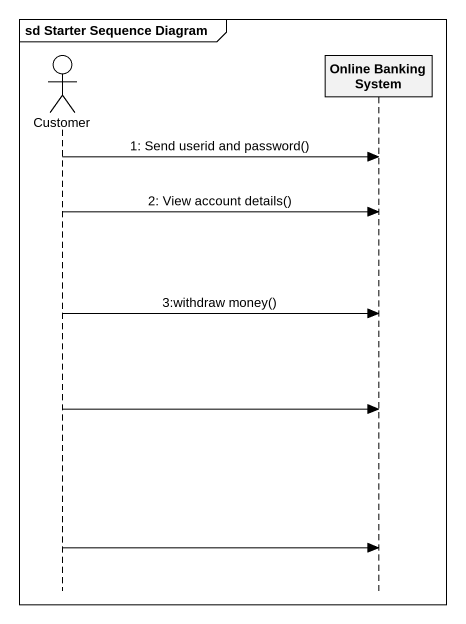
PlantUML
@startuml
mainframe sd Starter Sequence Diagram
hide footbox
actor Customer
participant "Online Banking System" as Online_Banking_System

Customer -> Online_Banking_System : 1: Send userid and password()
Customer -> Online_Banking_System : 2: View account details()
Customer -> Online_Banking_System : 3:withdraw money()
Customer -> Online_Banking_System
Customer -> Online_Banking_System
@enduml
